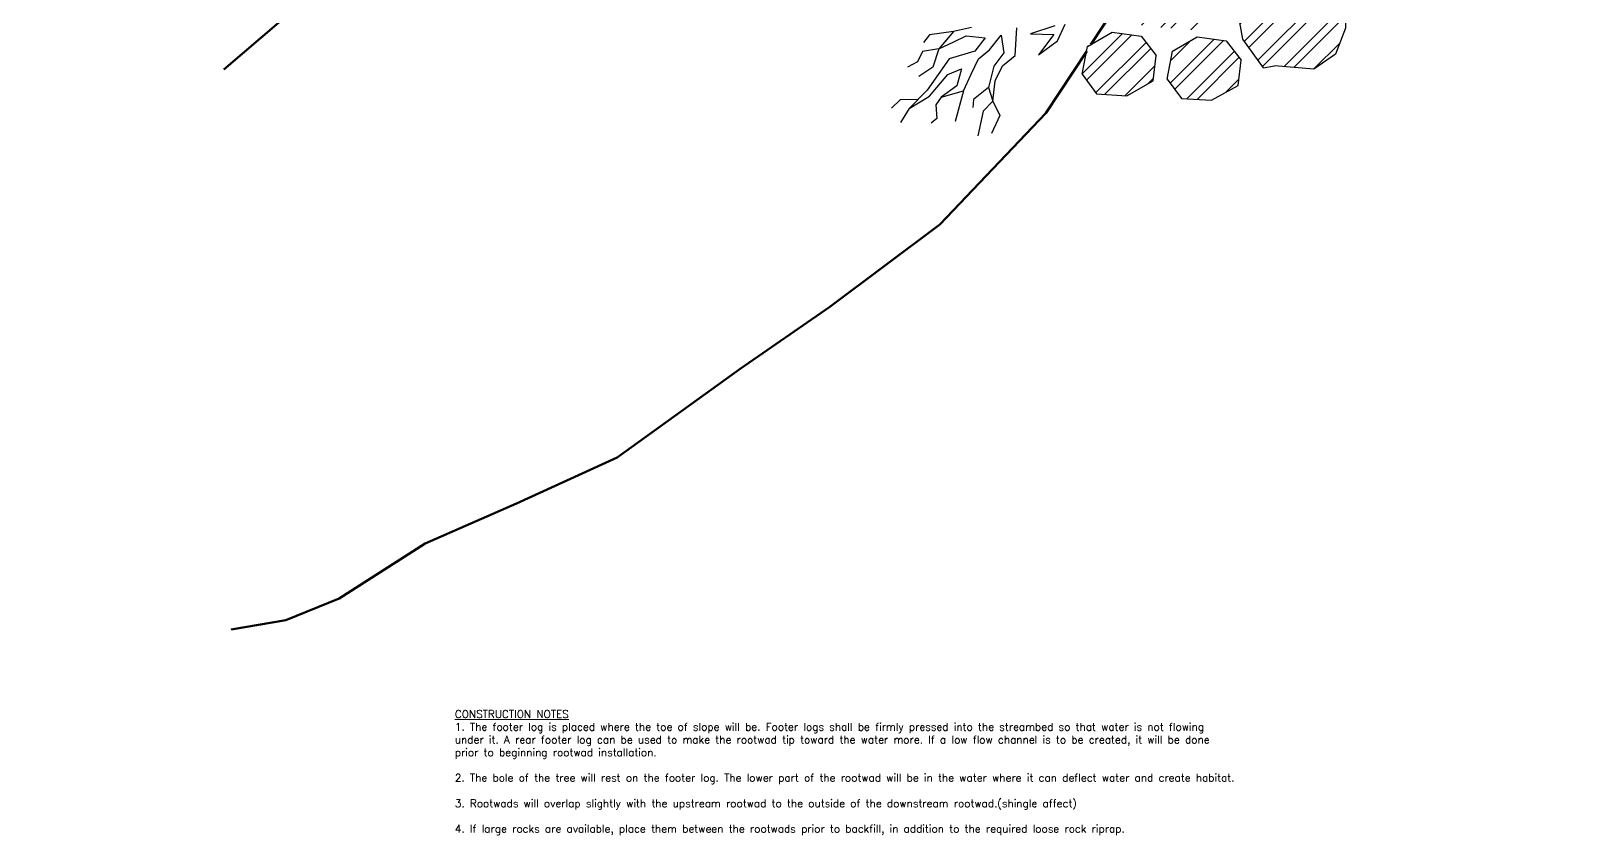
# Model space of a CAD drawing. Header units: feet. Extents: x -242 to 132, y -72 to 246.
# Drawn here: x -225.2 to -99.1, y -71.6 to -5.8 of the extents above; entities that cross this region are included whole.
import ezdxf

# ---------------------------------------------------------------- set-up
doc = ezdxf.new("R2010")
doc.units = ezdxf.units.FT
doc.header["$MEASUREMENT"] = 0
doc.layers.add('2.Tblk.Text.User', color=7, linetype='Continuous', lineweight=18)
doc.layers.add('Streambed', color=94, linetype='Continuous', lineweight=50)
for name, color, linetype in [('Riprap', 253, 'Continuous'), ('Riprap Hatch', 253, 'Continuous'), ('Root Wads', 27, 'Continuous')]:
    doc.layers.add(name, color=color, linetype=linetype)
doc.styles.add('Notes_Dimensions', font='romans.shx', dxfattribs={"height": 0.078})

msp = doc.modelspace()

# ---------------------------------------------------------------- hatches: boundary and pattern name
at = {"layer": 'Riprap Hatch'}
h = msp.add_hatch(dxfattribs=at)
h.set_pattern_fill('ANSI32', color=256, scale=5, style=0)
h.paths.add_polyline_path([(-135.63, -11.13), (-133.47, -9.92), (-133.22, -7.85), (-134.44, -6.26), (-136.81, -5.94), (-138.84, -7.11), (-139.26, -9.38), (-138.11, -10.97)])
h.paths.add_polyline_path([(-129.86, -6.32), (-131.89, -7.5), (-132.31, -9.77), (-131.16, -11.35), (-128.69, -11.51), (-126.52, -10.3), (-126.27, -8.24), (-127.49, -6.65)])
h.paths.add_polyline_path([(-126.16, -6.52), (-124.48, -8.86), (-123.54, -8.7), (-120.32, -8.95), (-118.56, -7.73), (-117.74, -5.61), (-117.7, -3.73), (-118.78, -1.69), (-120.84, 0.43), (-124.18, -0.04), (-126.67, -3.62)])
h.paths.add_polyline_path([(-130.02, -5.77), (-128.25, -4.55), (-127.44, -2.43), (-127.39, -0.56), (-128.48, 1.49), (-130.54, 3.6), (-133.88, 3.14), (-136.37, -0.44), (-135.86, -3.34), (-134.18, -5.69), (-133.23, -5.52)])
h.paths.add_polyline_path([(-120.26, 4.39), (-119.94, 8.06), (-122, 10.17), (-125.34, 9.71), (-127.83, 6.13), (-127.32, 3.23), (-125.64, 0.88), (-122.74, 1.39)])
h.paths.add_polyline_path([(-115.82, 5.46), (-113.65, 6.67), (-113.4, 8.73), (-114.62, 10.32), (-116.99, 10.65), (-119.02, 9.47), (-119.44, 7.2), (-118.29, 5.62)])
h.paths.add_polyline_path([(-105.52, 10.21), (-105.32, 12.48), (-107.38, 14.6), (-110.72, 14.14), (-113.21, 10.56), (-112.7, 7.66), (-111.41, 5.86), (-108.31, 5), (-106.54, 5.7), (-105.22, 6.44), (-104.86, 7.78)])
h.paths.add_polyline_path([(-101.54, 9.2), (-99.37, 10.41), (-99.12, 12.48), (-100.34, 14.07), (-102.71, 14.39), (-104.75, 13.21), (-105.16, 10.94), (-104.02, 9.36)])
h.paths.add_polyline_path([(-103.66, 18.25), (-103.34, 21.92), (-105.39, 24.03), (-108.73, 23.57), (-111.23, 19.99), (-110.71, 17.09), (-109.03, 14.74), (-106.13, 15.25)])
h.paths.add_polyline_path([(-111.71, 15.33), (-111.46, 17.4), (-112.68, 18.99), (-115.05, 19.31), (-117.08, 18.14), (-117.5, 15.87), (-116.35, 14.28), (-113.88, 14.13)])
h.paths.add_polyline_path([(-117.85, 15.14), (-117.65, 17.41), (-119.71, 19.53), (-123.05, 19.06), (-125.54, 15.48), (-125.03, 12.58), (-123.74, 10.78), (-120.64, 9.92), (-118.87, 10.62), (-117.55, 11.36), (-117.19, 12.7)])
h.paths.add_polyline_path([(-113.29, 19.95), (-112.89, 21.33), (-113.07, 22.15), (-114.38, 22.86), (-117.21, 22.65), (-118.26, 20.98), (-116.8, 19.59)])

# ---------------------------------------------------------------- linework, layer by layer
at = {"layer": 'Riprap'}
for p, q in [((-126.67, -3.62), (-126.16, -6.52)), ((-138.84, -7.11), (-136.81, -5.94)), ((-136.81, -5.94), (-134.44, -6.26)), ((-134.44, -6.26), (-133.22, -7.85)), ((-139.26, -9.38), (-138.84, -7.11)), ((-132.31, -9.77), (-131.89, -7.5)), ((-131.89, -7.5), (-129.86, -6.32)), ((-129.86, -6.32), (-127.49, -6.65)), ((-127.49, -6.65), (-126.27, -8.24)), ((-126.16, -6.52), (-124.48, -8.86)), ((-133.47, -9.92), (-133.22, -7.85)), ((-126.52, -10.3), (-126.27, -8.24)), ((-124.48, -8.86), (-123.54, -8.7)), ((-139.26, -9.38), (-138.11, -10.97)), ((-135.63, -11.13), (-133.47, -9.92)), ((-132.31, -9.77), (-131.16, -11.35)), ((-138.11, -10.97), (-135.63, -11.13)), ((-128.69, -11.51), (-126.52, -10.3)), ((-131.16, -11.35), (-128.69, -11.51))]:
    msp.add_line(p, q, dxfattribs=at)
msp.add_lwpolyline([(-118.78, -1.69), (-117.7, -3.73), (-117.74, -5.61), (-118.56, -7.73), (-120.32, -8.95), (-123.54, -8.7)], dxfattribs=at)
at = {"layer": 'Root Wads'}
for points in [[(-148.31, -5.56), (-149.78, -5.88), (-151, -7.31), (-149.75, -6.72), (-148.74, -6.23), (-147.21, -6.39), (-148.04, -7.49), (-150.13, -8.11), (-151.94, -10.67), (-153.41, -12.19), (-151.76, -11.16), (-150.26, -9.41), (-149.14, -8.93), (-149.52, -10.32), (-150.81, -11.26), (-148.97, -10.74), (-148.35, -9.37), (-147.75, -8.12), (-146.84, -7.38), (-145.88, -6.17), (-145.67, -7.62), (-146.5, -8.73), (-146.92, -10.47), (-146.56, -11.58), (-146.38, -9.93), (-145.78, -8.68), (-144.74, -7.84), (-144.62, -5.58)], [(-149.78, -5.88), (-151.74, -6.16), (-152.24, -6.77)], [(-149.78, -5.88), (-150.51, -6.74)], [(-141.51, -5.43), (-143.48, -6.06), (-141.58, -6.13), (-142.83, -7.79), (-141.28, -6.64), (-140.66, -5.28)], [(-151, -7.31), (-152.31, -7.52), (-152.73, -8.35), (-153.54, -8.81)], [(-151, -7.31), (-151.47, -8.81), (-152.63, -9.56)], [(-150.81, -11.26), (-151.24, -11.88), (-151.14, -12.99), (-151.61, -13.37)], [(-148.97, -10.74), (-149.64, -13.25), (-149.64, -13.25)], [(-146.92, -10.47), (-148.15, -11.44), (-148.21, -12.09)], [(-152.68, -11.43), (-154.14, -11.48), (-154.86, -12.16)], [(-153.41, -12.19), (-154.11, -13.33)], [(-146.56, -11.58), (-147.37, -12.39), (-147.8, -14.42)], [(-146.56, -11.58), (-145.99, -12.76), (-146.69, -14.21)]]:
    msp.add_lwpolyline(points, dxfattribs=at)
at = {"layer": 'Streambed'}
for points in [[(-225.23, 61.37), (-206.02, 48.15), (-202.61, 43.04), (-198.77, 35.36), (-196.63, 27.69), (-195.78, 17.88), (-196.2, 11.91), (-197.49, 5.51), (-200.05, 0.82), (-203.46, -3.87), (-203.46, -3.87), (-209.44, -8.98)], [(-136.17, -1.56), (-136.54, -3.88), (-138.56, -6.95)], [(-138.9, -7.48), (-142.23, -12.55), (-150.91, -21.67), (-159.89, -28.4), (-167.22, -33.48), (-177.28, -40.73), (-185.51, -44.47), (-192.99, -47.76), (-200.03, -52.24), (-204.37, -54.03), (-208.86, -54.78)]]:
    msp.add_lwpolyline(points, dxfattribs=at)

# ---------------------------------------------------------------- texts
at = {"layer": '2.Tblk.Text.User', "insert": (-190.56, -61.39), "char_height": 0.8125, "width": 68.0935, "attachment_point": 1, "style": 'Notes_Dimensions'}
msp.add_mtext('{\\H0.7692x;\\LCONSTRUCTION NOTES\\P\\l1. The footer log is placed where the toe of slope will be. Footer logs shall be firmly pressed into the streambed so that water is not flowing under it. A rear footer log can be used to make the rootwad tip toward the water more. If a low flow channel is to be created, it will be done prior to beginning rootwad installation.\\P\\P2. The bole of the tree will rest on the footer log. The lower part of the rootwad will be in the water where it can deflect water and create habitat.\\P\\P3. Rootwads will overlap slightly with the upstream rootwad to the outside of the downstream rootwad.(shingle affect)\\P\\P4. If large rocks are available, place them between the rootwads prior to backfill, in addition to the required loose rock riprap.}', dxfattribs=at)

doc.saveas('drawing.dxf')
